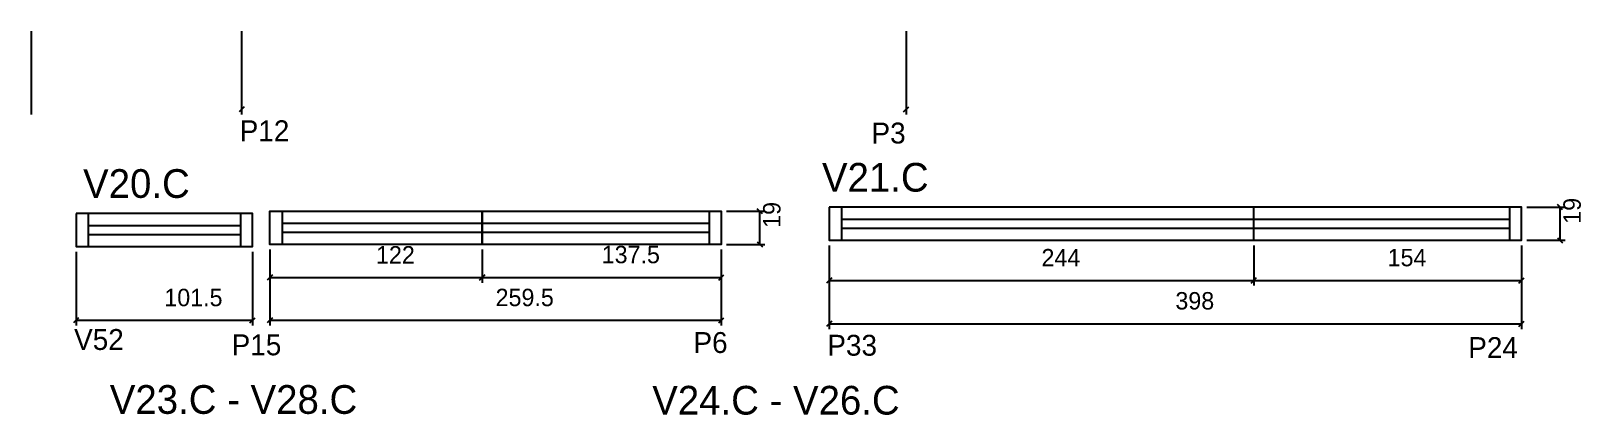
# Model space of a CAD drawing. Header units: metres. Extents: x 3831 to 4722, y -802 to -582.
import ezdxf

# ---------------------------------------------------------------- set-up
doc = ezdxf.new("R2010")
doc.units = ezdxf.units.M
for name, color, linetype in [('5', 7, 'Continuous'), ('COTA', 7, 'Continuous'), ('NOMENCLATURA', 7, 'Continuous'), ('Painéis', 7, 'Continuous'), ('SARR_2.2x7', 7, 'Continuous')]:
    doc.layers.add(name, color=color, linetype=linetype)

msp = doc.modelspace()

# ---------------------------------------------------------------- linework, layer by layer
at = {"layer": 'COTA', "color": 4, "lineweight": 25}
for p, q in [((3830.89, -581.58), (3830.89, -629.57)), ((3951.98, -581.58), (3951.98, -629.57)), ((4333.98, -581.58), (4333.98, -629.57)), ((4230.73, -685.19), (4252.85, -685.19)), ((4249.85, -704.19), (4249.85, -685.19)), ((4690.8, -682.85), (4712.92, -682.85)), ((4709.92, -701.85), (4709.92, -682.85)), ((4690.8, -701.85), (4712.92, -701.85)), ((3856.78, -708.45), (3856.78, -750.82)), ((3958.28, -708.45), (3958.28, -750.82)), ((3968.23, -707.19), (3968.23, -726.24)), ((3968.23, -707.19), (3968.23, -750.82)), ((4090.23, -707.19), (4090.23, -726.24)), ((4090.23, -707.19), (4090.23, -726.24)), ((4227.73, -707.19), (4227.73, -726.24)), ((4227.73, -707.19), (4227.73, -750.82)), ((4230.73, -704.19), (4252.85, -704.19)), ((4289.8, -704.85), (4289.8, -752.85)), ((4687.8, -704.85), (4687.8, -752.85)), ((3968.23, -723.24), (4090.23, -723.24)), ((4090.23, -723.24), (4227.73, -723.24)), ((3856.78, -747.82), (3958.28, -747.82)), ((3968.23, -747.82), (4227.73, -747.82)), ((4289.8, -749.85), (4687.8, -749.85))]:
    msp.add_line(p, q, dxfattribs=at)
at = {"layer": 'COTA', "color": 0, "lineweight": 25}
for p, q in [((3953.48, -625.07), (3950.48, -628.07)), ((4332.48, -628.07), (4335.48, -625.07)), ((4251.35, -686.69), (4248.35, -683.69)), ((4711.42, -684.35), (4708.42, -681.35)), ((4248.35, -702.69), (4251.35, -705.69)), ((4708.42, -700.35), (4711.42, -703.35)), ((3969.73, -721.74), (3966.73, -724.74)), ((4088.73, -724.74), (4091.73, -721.74)), ((4091.73, -721.74), (4088.73, -724.74)), ((4226.23, -724.74), (4229.23, -721.74)), ((3858.28, -746.32), (3855.28, -749.32)), ((3956.78, -749.32), (3959.78, -746.32)), ((3969.73, -746.32), (3966.73, -749.32)), ((4226.23, -749.32), (4229.23, -746.32)), ((4291.3, -748.35), (4288.3, -751.35)), ((4686.3, -751.35), (4689.3, -748.35))]:
    msp.add_line(p, q, dxfattribs=at)
at = {"layer": 'Painéis', "color": 200, "lineweight": 25}
msp.add_line((4533.8, -701.85), (4533.8, -682.85), dxfattribs=at)
at = {"layer": 'Painéis', "color": 4, "lineweight": 25}
for p, q in [((4289.8, -704.85), (4289.8, -727.89)), ((4533.8, -704.85), (4533.8, -727.89)), ((4533.8, -704.85), (4533.8, -727.89)), ((4687.8, -704.85), (4687.8, -727.89)), ((4289.8, -724.89), (4533.8, -724.89)), ((4533.8, -724.89), (4687.8, -724.89))]:
    msp.add_line(p, q, dxfattribs=at)
at = {"layer": 'Painéis', "color": 0, "lineweight": 25}
for p, q in [((4291.3, -723.39), (4288.3, -726.39)), ((4532.3, -726.39), (4535.3, -723.39)), ((4535.3, -723.39), (4532.3, -726.39)), ((4686.3, -726.39), (4689.3, -723.39))]:
    msp.add_line(p, q, dxfattribs=at)
at = {"layer": 'Painéis', "color": 200, "lineweight": 25}
for points in [[(4090.23, -704.19), (3968.23, -704.19), (3968.23, -685.19), (4090.23, -685.19)], [(4090.23, -685.19), (4227.73, -685.19), (4227.73, -704.19), (4090.23, -704.19)]]:
    msp.add_lwpolyline(points, close=True, dxfattribs=at)
for points in [[(4289.8, -682.85), (4289.8, -701.85), (4687.8, -701.85), (4687.8, -682.85), (4289.8, -682.85)], [(3856.78, -686.45), (3856.78, -705.45), (3958.28, -705.45), (3958.28, -686.45), (3856.78, -686.45)]]:
    msp.add_lwpolyline(points, dxfattribs=at)
at = {"layer": 'SARR_2.2x7', "color": 40, "lineweight": 25}
for p, q in [((3975.23, -685.19), (3975.23, -704.19)), ((4220.73, -685.19), (4220.73, -704.19)), ((4296.8, -682.85), (4296.8, -701.85)), ((4680.8, -682.85), (4680.8, -701.85)), ((3863.78, -686.45), (3863.78, -705.45)), ((3951.28, -693.45), (3863.78, -693.45)), ((3951.28, -686.45), (3951.28, -705.45)), ((4090.23, -692.19), (3975.23, -692.19)), ((4220.73, -692.19), (4090.23, -692.19)), ((4533.8, -689.85), (4296.8, -689.85)), ((4296.8, -694.85), (4533.8, -694.85)), ((4680.8, -689.85), (4533.8, -689.85)), ((4533.8, -694.85), (4680.8, -694.85)), ((3863.78, -698.45), (3951.28, -698.45)), ((3975.23, -697.19), (4090.23, -697.19)), ((4090.23, -697.19), (4220.73, -697.19))]:
    msp.add_line(p, q, dxfattribs=at)

# ---------------------------------------------------------------- texts
at = {"layer": '5', "color": 5, "lineweight": 25}
for s, p in [('P12', (3950.87, -644.89)), ('P3', (4314.08, -646.22)), ('V52', (3855.67, -764.85)), ('P15', (3946.25, -767.92)), ('P6', (4211.74, -766.6)), ('P33', (4288.69, -768.16)), ('P24', (4657.16, -769.5))]:
    msp.add_text(s, height=12, rotation=359.99996, dxfattribs=at).set_placement(p)
at = {"layer": 'COTA', "color": 240, "lineweight": 25}
for p in [(4261.76, -694.69), (4721.83, -692.35)]:
    msp.add_text('19', height=10, rotation=90, dxfattribs=at).set_placement(p)
for s, p in [('122', (4029.23, -715.18)), ('137.5', (4158.98, -715.02)), ('101.5', (3907.53, -739.71)), ('259.5', (4097.98, -739.68)), ('398', (4488.8, -741.6))]:
    msp.add_text(s, height=10, dxfattribs=at).set_placement(p)
at = {"layer": 'NOMENCLATURA', "color": 7, "lineweight": 25}
for s, p in [('V21.C', (4285.61, -673.88)), ('V20.C', (3860.83, -677.47)), ('V23.C - V28.C', (3876.19, -801.57)), ('V24.C - V26.C', (4188.03, -802))]:
    msp.add_text(s, height=16.5, dxfattribs=at).set_placement(p)
at = {"layer": 'Painéis', "color": 240, "lineweight": 25}
for s, p in [('244', (4411.8, -716.81)), ('154', (4610.8, -716.78))]:
    msp.add_text(s, height=10, dxfattribs=at).set_placement(p)

doc.saveas('drawing.dxf')
